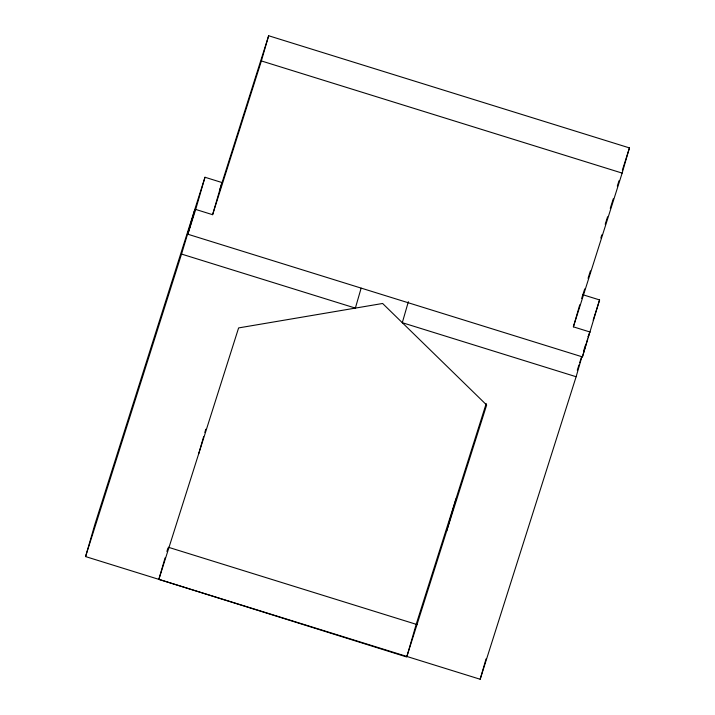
<?xml version="1.0" encoding="UTF-8"?>
<svg xmlns="http://www.w3.org/2000/svg" width="715" height="715" viewBox="0 0 715 715"><rect width="100%" height="100%" fill="white"/><g stroke="black" fill="none" stroke-linecap="round" stroke-linejoin="round"><path stroke-width="1.07" d="M581.894 356.803L576.129 376.733L480.167 679.25L85.568 556.583L94.872 524.408L204.991 177.257L221.9 182.522L212.605 214.688L195.696 209.432L204.991 177.257M85.568 556.583L181.538 254.066L194.802 210.103L187.831 234.225L582.421 356.892L599.59 299.934L582.671 294.669M212.605 214.688L261.377 60.945L268.652 35.75L629.432 147.907L622.148 173.102L573.376 326.844L590.286 332.1M158.855 579.365L238.613 327.917L382.614 303.482L486.647 405.021L406.719 656.987L158.855 579.365L165.049 557.915M166.908 551.48L167.837 548.262M198.654 453.9L203.614 436.74M204.847 432.45L205.777 429.232M361.129 288.172L355.364 308.102L181.538 254.066M408.363 301.712L402.295 322.697L576.129 376.733M406.889 656.468L416.184 624.302L486.209 403.555M446.687 531.004L455.982 498.838M573.376 326.844L579.749 304.796M480.167 679.25L486.057 658.873M582.421 356.892L587.578 339.062M588.186 336.962L589.097 333.816L588.07 336.944M187.831 234.225L195.696 209.432M219.889 189.484L268.652 35.75M581.67 298.459L584.7 288.923M588.061 278.314L590.411 270.896M600.841 238.032L601.851 234.851M605.212 224.242L607.571 216.824M610.261 208.342L613.282 198.797M617.322 186.079L619.002 180.77M622.363 170.17L629.432 147.907M577.291 370.209L578.98 364.891M579.659 362.755L581.349 357.437M593.164 320.168L599.59 299.934M583.762 350.52L585.424 345.3M261.377 60.945L622.148 173.102M168.275 547.234L417.229 624.624"/></g></svg>
